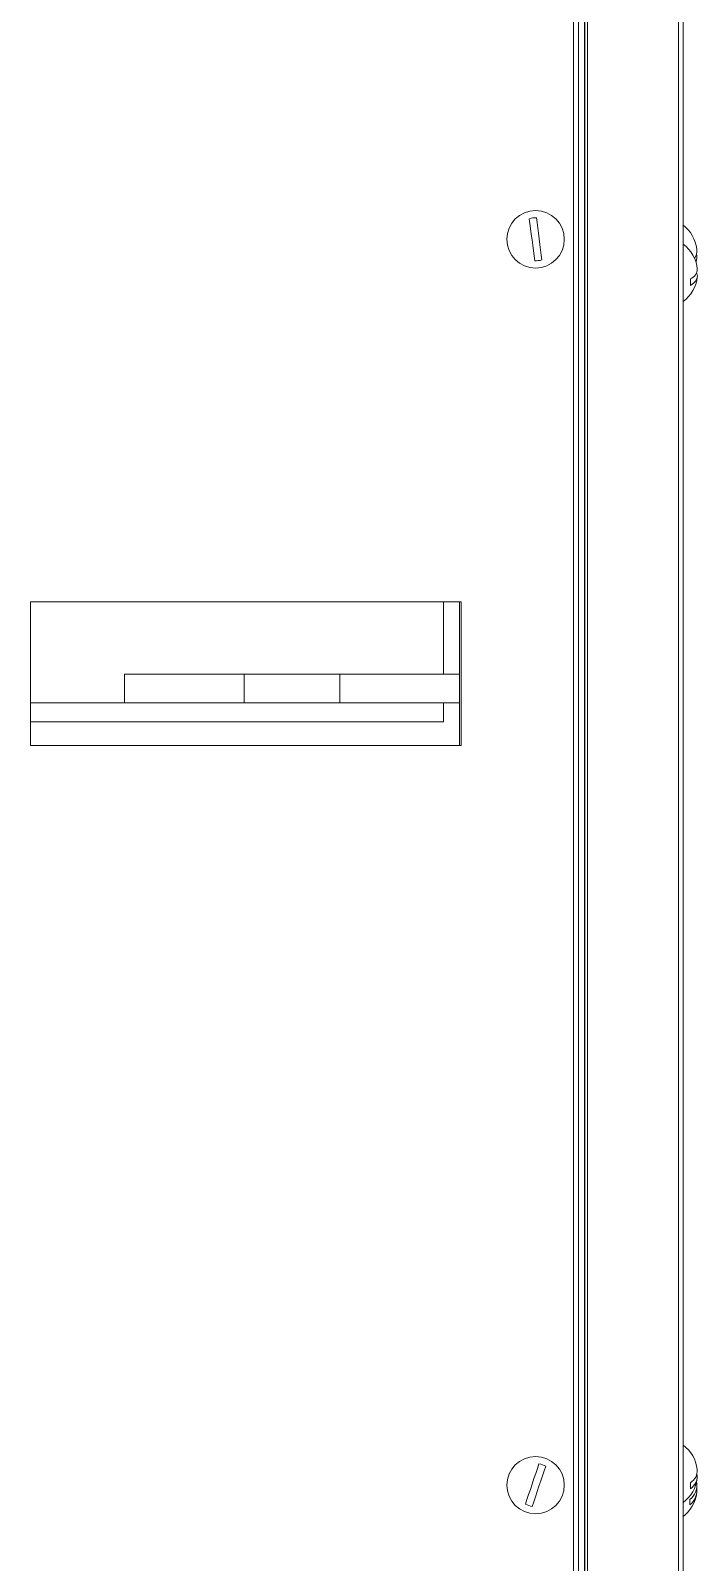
# Model space of a CAD drawing. Header units: millimetres. Extents: x 1650 to 6065, y 324 to 3836.
# Drawn here: x 3315.57 to 3329.5, y 2709.16 to 2741.18 of the extents above; entities that cross this region are included whole.
import ezdxf

# ---------------------------------------------------------------- set-up
doc = ezdxf.new("R2010")
doc.units = ezdxf.units.MM

# ---------------------------------------------------------------- blocks, each defined once
blk = doc.blocks.new('A$C67844AE1')
at = {"color": 1, "linetype": 'Continuous', "lineweight": 0}
for p, q in [((98.972, 40.2), (98.972, 127.5)), ((100.869, 127.5), (100.869, 40.2)), ((100.97, 127.5), (100.97, 2)), ((98.91, 41.034), (98.91, 125.653)), ((98.911, 125.654), (98.911, 41.033)), ((98.675, 40.199), (98.675, 125.368)), ((98.785, 40.339), (98.785, 125.371)), ((101.12, 96.274), (101.12, 96.139)), ((96.33, 89.524), (87.33, 89.524)), ((87.33, 89.524), (87.33, 86.524)), ((95.96, 89.524), (95.96, 88.016)), ((96.294, 88.016), (96.294, 89.524)), ((96.295, 88.016), (96.295, 89.524)), ((96.33, 86.524), (96.33, 89.524)), ((89.295, 88.016), (89.295, 87.416)), ((91.795, 88.016), (89.295, 88.016)), ((91.795, 88.016), (91.795, 87.416)), ((93.795, 88.016), (91.795, 88.016)), ((93.795, 88.016), (93.795, 87.416)), ((96.295, 88.016), (93.795, 88.016)), ((96.295, 88.016), (96.295, 87.416)), ((89.295, 87.416), (87.33, 87.416)), ((91.795, 87.416), (89.295, 87.416)), ((93.795, 87.416), (91.795, 87.416)), ((96.295, 87.416), (93.795, 87.416)), ((95.96, 87.416), (95.96, 87.016)), ((96.294, 86.524), (96.294, 87.416)), ((96.295, 86.524), (96.295, 87.416)), ((95.96, 87.016), (87.33, 87.016)), ((87.33, 86.524), (96.33, 86.524)), ((101.12, 71.111), (101.12, 70.988)), ((101.255, 71.103), (101.25, 71.131)), ((101.112, 70.763), (101.112, 70.651))]:
    blk.add_line(p, q, dxfattribs=at)
at = {"color": 1, "linetype": 'Continuous', "lineweight": 0, "flags": 128}
for points in [[(97.866, 96.654), (97.853, 96.754), (97.84, 96.862), (97.825, 96.977), (97.81, 97.094), (97.795, 97.211), (97.781, 97.326), (97.767, 97.434), (97.754, 97.534)], [(97.903, 97.553), (97.916, 97.453), (97.93, 97.345), (97.944, 97.23), (97.959, 97.113), (97.974, 96.995), (97.989, 96.881), (98.002, 96.773), (98.015, 96.673)], [(101.238, 96.617), (101.243, 96.636), (101.256, 96.71)], [(101.25, 96.402), (101.257, 96.386), (101.266, 96.334), (101.257, 96.282), (101.229, 96.231), (101.183, 96.183), (101.12, 96.139)], [(97.673, 70.666), (97.705, 70.762), (97.739, 70.866), (97.776, 70.975), (97.814, 71.087), (97.851, 71.199), (97.888, 71.309), (97.923, 71.412), (97.955, 71.508)], [(98.097, 71.46), (98.065, 71.365), (98.03, 71.261), (97.993, 71.152), (97.956, 71.04), (97.918, 70.927), (97.882, 70.818), (97.847, 70.714), (97.815, 70.619)]]:
    blk.add_lwpolyline(points, dxfattribs=at)
at = {"color": 1, "linetype": 'Continuous', "lineweight": 0}
for centre in [(97.885, 97.103), (97.885, 71.063)]:
    blk.add_circle(centre, 0.6, dxfattribs=at)
for centre, radius, start, end in [((97.885, 97.103), 0.45, 87.6323, 106.8205), ((100.512, 96.803), 0.75, 7.1018, 53.1301), ((100.52, 96.402), 0.75, 6.3943, 53.1301), ((100.975, 96.865), 0.283, 325.0729, 6.1249), ((100.991, 96.742), 0.266, 335.5788, 13.1948), ((97.885, 97.103), 0.45, 267.6323, 286.8205), ((101.038, 96.486), 0.227, 291.1155, 359.8913), ((100.52, 96.402), 0.75, 306.8699, 353.6057), ((100.52, 71.302), 0.75, 6.9801, 53.1301), ((97.885, 71.063), 0.45, 61.8879, 81.076), ((100.52, 71.302), 0.75, 306.8699, 353.0199), ((100.872, 71.064), 0.385, 308.5144, 5.7979), ((100.957, 71.373), 0.308, 301.9633, 3.7189), ((100.956, 71.247), 0.307, 302.2653, 10.1735), ((100.512, 71.003), 0.75, 306.8699, 352.2973), ((100.868, 70.954), 0.388, 308.8498, 7.2844), ((97.885, 71.063), 0.45, 241.8879, 261.076)]:
    blk.add_arc(centre, radius, start, end, dxfattribs=at)

msp = doc.modelspace()

# ---------------------------------------------------------------- block references
msp.add_blockref('A$C67844AE1', (3228.236, 2639.713))

doc.saveas('drawing.dxf')
